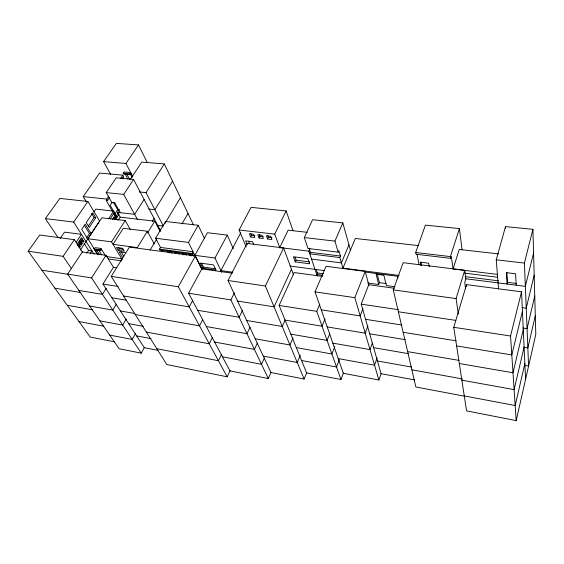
<?xml version="1.0" encoding="UTF-8"?>
<svg xmlns="http://www.w3.org/2000/svg" width="564" height="564" viewBox="0 0 564 564"><rect width="100%" height="100%" fill="white"/><g stroke="black" fill="none" stroke-linecap="round" stroke-linejoin="round"><path stroke-width="0.85" d="M525.592 379.262L521.524 291.814L466.52 284.63L453.759 327.296L466.562 410.888L516.194 420.624L535.8 334.318L532.924 229.315L505.499 226.615L496.249 259.821L498.562 288.937M535.292 315.741L527.848 347.917L523.554 347.234M524.865 363.597L515.186 405.537L464.271 395.935M524.097 347.1L514.121 389.611L461.853 380.171M534.75 296.065L527.065 328.65L522.757 328.015M523.286 329.686L512.993 372.769L459.307 363.526M534.178 275.176L526.233 308.177L521.975 307.584M522.433 311.293L511.802 354.939L456.614 345.929M533.572 252.975L525.352 286.364L465.434 278.715M516.194 420.624L510.54 336.024L521.524 291.814M524.52 365.387L528.588 366.071L524.407 263.085L532.924 229.315M506.902 272.694L507.537 282.331L507.085 284.03L506.331 272.652L515.566 273.78L516.18 285.194M458.306 314.049L456.093 298.589L464.722 270.276L403.14 262.69L393.27 289.882L415.865 386.989L464.186 396.111M450.657 258.333L450.403 256.578L459.413 228.582L425.397 225.121L415.675 252.517L416.006 254.244L450.657 258.333L451.299 256.331L453.075 268.908M369.004 285.708L365.197 271.404L326.055 266.293L315.022 291.856L343.321 373.297L378.874 380.009L381.179 373.389M377.14 357.879L374.545 365.176L338.21 358.591M372.388 343.025L369.998 349.581L332.845 343.159M367.911 325.95L365.211 333.176L327.205 326.93M367.784 283.008L378.705 284.503L379.403 282.663L377.267 274.118M322.467 276.395L294.175 272.539L279.109 305.434L306.626 372.903L340.966 379.509L343.455 372.931M362.962 308.586L360.163 315.896L321.276 309.847M339.359 359.698L336.525 367.016L301.571 360.516M414.484 379.889L381.067 373.706L361.235 304.158L368.743 284.721L394.391 288.253M334.804 346.634L331.9 353.981L296.311 347.607M378.874 380.009L354.841 297.658L365.197 271.404M329.686 333.916L327.071 340.388L290.82 334.149M293.534 274.837L283.593 247.956L247.081 243.451L228.025 280.519L270.946 372.522L304.116 379.029L306.788 372.515M325.047 318.886L322.03 326.182L285.088 320.105M348.954 244.854L341.396 262.894L311.547 259.08M300.288 355.221L297.228 362.476L263.296 356.117M340.966 379.509L316.764 311.335L319.823 304.095M343.053 268.499L339.817 257.572L340.466 256.042L338.865 250.635L338.217 252.171L307.986 248.484L304.313 237.571L312.583 219.72L342.834 222.907L350.568 250.649M293.068 337.801L289.952 344.985L255.217 338.795M338.217 252.171L334.938 241.117L342.834 222.907M316.15 269.331L317.356 272.934L316.707 274.414L322.735 275.232M232.213 273.202L201.82 268.887L188.602 293.224L229.978 370.893L268.295 378.557L271.087 372.212M285.074 320.14L282.247 326.471L246.672 320.479M309.178 248.505L310.454 252.327L309.777 253.821L339.817 257.572M264.41 357.907L261.527 364.316L222.47 356.8M317.264 276.071L308.889 251.163L309.932 248.851M257.325 343.109L254.427 349.391L214.602 342.038M291.454 269.225L274.076 306.844L237.627 301.091M295.254 261.915L293.393 256.768L307.888 258.615L309.657 263.797L295.254 261.915L296.065 260.145L295.014 257.205M249.979 327.374L246.969 333.712L206.361 326.563M202.046 269.338L195.419 255.978L129.424 247.088L111.228 276.388L166.761 364.506L227.172 376.815L230.147 370.534M304.116 379.029L265.397 285.997L283.593 247.956M242.541 310.249L239.136 317.236L197.703 310.306M221.462 354.544L218.444 360.734L156.799 348.7M279.92 248.04L274.71 234.138L286.145 210.936L251.043 207.362L239.087 230.006L246.193 246.933M267.611 239.009L266.363 235.773L270.678 236.281L271.911 239.524L267.611 239.009L268.485 237.247L267.865 235.632M268.295 378.557L230.887 299.9L234.434 292.843M212.388 337.505L209.237 343.765L146.309 332.055M259.073 237.994L257.797 234.772L262.07 235.273L263.332 238.501L259.073 237.994L259.962 236.238L259.32 234.631M250.62 236.986L249.309 233.771L253.546 234.272L254.836 237.486L250.62 236.986L251.516 235.244L250.867 233.637M202.716 319.668L199.508 325.844L135.247 314.508M240.708 232.833L220.884 270.579L232.735 272.257M214.976 258.016L227.285 235.089L207.446 232.713L194.869 255.316L214.976 258.016L221.694 272.306M192.895 300.027L189.215 306.879L123.572 295.98M202.807 268.252L200.248 263.071L213.516 264.911L215.998 270.121L202.807 268.252L203.428 267.11L201.609 263.402M113.646 267.604L106.025 255.295L82.323 251.925L67.631 274.132L119.11 348.728L141.226 353.149L144.539 347.184M227.172 376.815L178.309 286.773L195.419 255.978M193.424 256.127L192.127 253.483L193.099 251.748L188.461 242.407L198.211 225.269L165.633 221.497L155.558 238.227L160.507 247.434L193.099 251.748M135.6 333.402L132.166 339.422L109.705 335.101M126.265 319.005L122.712 325.083L99.884 320.867M181.925 223.901L188.009 213.488M201.905 269.493L193.607 252.771L192.634 254.505L160.049 250.141L159.506 249.133L160.507 247.434M150.066 250.085L156.32 239.679M116.381 304.151L112.814 310.08L89.62 305.998M164.702 223.823L180.445 197.654M147.514 232.988L154.74 221.187L120.202 217.161L118.341 220.038M152.294 221.448L154.113 218.494M147.359 231.247L137.334 247.589L113.026 244.325L123.262 228.279L147.359 231.247L154.212 243.845M106.159 288.394L102.458 294.38L78.875 290.432M172.549 181.143L154.867 209.709L148.79 209.047M158.061 350.378L144.264 347.671L102.965 284.044L113.442 267.265L116.903 267.787M118.313 250.395L116.572 247.49L122.578 248.308L124.299 251.22L118.313 250.395L119.335 248.773L118.468 247.321M144.095 199.444L134.641 214.327L117.474 212.374L119.399 209.434M141.226 353.149L91.594 277.918L106.025 255.295M157.37 225.353L163.356 226.065L146.005 192.627L164.321 163.92L141.761 162.108L130.263 179.486M122.205 259.609L111.552 241.864L125.208 220.552L101.837 217.789L87.921 238.727L98.044 254.801M100.068 249.796L100.935 248.456L95.126 247.659L94.258 248.992L100.068 249.796L100.646 250.733L101.513 249.394M119.011 214.355L117.136 217.239L116.332 215.836L118.214 212.945M114.936 213.883L117.65 209.745L113.505 202.441M90.071 253.744L91.953 250.867L88.618 250.402M112.49 219.445L114.316 216.647L115.958 219.495M114.95 215.674L115.585 214.701L110.149 205.218L111.989 202.448M86.687 253.292L88.59 250.395L84.459 243.937M110.276 218.895L114.443 212.536L113.632 211.119L95.802 209.103L93.913 211.888M137.545 219.629L123.706 194.39L133.569 179.415L116.226 177.822L106.222 192.606L111.919 202.617L114.781 202.927M108.514 218.895L113.632 211.119M86.482 238.043L89.493 233.531L91.185 233.75L85.206 224.127L81.695 229.315L87.744 238.917M123.213 173.134L129.939 173.726L130.721 172.549L124.002 171.957L123.213 173.134L123.742 174.128L130.46 174.727L131.243 173.55M80.257 250.183L99.631 221.046L87.885 201.454L59.855 198.408L45.367 218.592L58.198 237.768M78.579 246.405L80.032 244.226L81.738 244.459L79.799 247.363L78.798 245.819L80.744 242.915L81.738 244.459M80.821 243.049L82.14 241.082L83.839 241.307L82.09 243.937L81.096 242.386L82.852 239.763L83.839 241.307M77.754 243.655L78.727 242.203L80.44 242.435L78.495 245.347L77.487 243.789L79.439 240.884L80.44 242.435M79.961 240.37L80.842 239.051L82.548 239.284L80.793 241.907L79.792 240.356L81.554 237.726L82.548 239.284M95.732 217.753L89.246 227.426L86.25 222.583L92.806 212.889L95.732 217.753L94.047 217.549L91.53 213.389M112.44 211.31L106.166 200.389L107.562 200.544L109.508 197.64M122.134 178.802L123.587 176.631L122.797 175.157L99.609 173.07L83.232 196.589L86.405 201.856M76.098 242.316L81.463 234.349L64.543 232.135L60.094 238.572M88.477 225.833L94.047 217.549M83.232 196.589L106.723 199.078L108.669 196.173M120.365 178.781L122.797 175.157M74.37 239.679L39.741 235.012L28.2 251.22L63.097 256.338L74.37 239.679L82.767 252.616M138.49 144.927L116.367 143.376L103.586 161.621L125.948 163.454L138.49 144.927L147.31 162.629M45.367 218.592L73.68 222.082L87.885 201.454M139.209 191.95L146.005 192.627M106.222 192.606L123.706 194.39M117.65 209.745L118.743 209.864M307.338 232.333L288.133 230.168L279.744 247.568L308.889 251.163M498.534 253.892L459.23 249.457L453.082 268.943L497.406 274.407M418.269 245.587L355.285 238.466L342.947 268.133L399.136 275.465M114.619 215.631L116.332 215.836M239.087 230.006L274.71 234.138M304.313 237.571L334.938 241.117M496.249 259.821L524.407 263.085M115.761 217.077L117.136 217.239M415.675 252.517L450.403 256.578M251.516 235.244L254.886 235.639M259.962 236.238L263.36 236.64M268.485 237.247L271.926 237.655M310.454 252.327L340.466 256.042M464.736 273.152L497.638 277.255M465.173 276.621L498.632 280.858M507.537 282.331L516.61 283.481M155.558 238.227L188.461 242.407M296.065 260.145L309.608 261.9M365.387 272.074L397.535 276.282L397.916 277.989M87.921 238.727L111.552 241.864M289.952 266.039L324.547 270.649M159.506 249.133L192.127 253.483M317.356 272.934L323.376 273.744M379.403 282.663L386.199 283.586M119.335 248.773L123.608 249.358M394.983 286.724L386.368 285.546L383.887 275.281L376.132 274.259L378.705 284.503M125.152 252.665L119.173 251.84L122.663 257.67M393.27 289.882L456.093 298.589M94.844 249.922L100.646 250.733M203.428 267.11L215.786 268.845M106.173 256.507L121.669 258.721M108.175 258.918L121.422 260.829M315.022 291.856L354.841 297.658M228.025 280.519L265.397 285.997M361.235 304.158L398.494 309.707M398.36 311.779L455.811 320.394M453.759 327.296L510.54 336.024M111.228 276.388L178.309 286.773M279.109 305.434L316.764 311.335M365.557 319.316L401.977 325.026M67.631 274.132L91.594 277.918M188.602 293.224L230.887 299.9M41.905 270.184L67.609 274.245M102.965 284.044L118.25 286.498M403.14 332.316L456.198 340.839M369.695 333.81L405.297 339.669M54.912 288.183L80.814 292.547M111.883 297.778L126.512 300.245M407.638 351.633L459.096 360.41M373.65 347.685L408.547 353.67M120.449 310.976L134.867 313.513M67.271 305.286L92.729 309.826M377.436 360.967L411.579 367.065M411.875 369.822L462.586 378.952M128.691 323.673L143.327 326.352M79.038 321.565L103.854 326.218M136.622 335.897L151.053 338.633M114.436 341.819L90.24 337.075L28.2 251.22M63.097 256.338L71.332 268.464M77.127 244.325L78.135 245.876M78.445 246.348L79.446 247.892M73.68 222.082L94.125 254.301M93.645 248.28L97.184 253.892M96.162 249.309L99.334 254.364M84.424 225.396L89.493 233.531M98.552 249.88L101.71 254.942M100.935 248.456L105.553 255.908M121.063 251.678L123.671 256.056M113.625 217.232L114.859 219.361M113.484 213.121L117.446 220.002M106.723 199.078L107.562 200.544M117.474 212.374L120.393 217.5M125.208 220.552L130.263 229.499M114.612 202.561L120.308 212.698M103.586 161.621L110.685 174.502M122.621 177.272L123.453 178.816M161.875 249.972L162.7 251.502M124.933 173.705L127.746 178.992M126.674 173.811L129.882 179.853M167.254 250.599L168.016 252.03M168.678 250.902L169.813 253.053M133.569 179.415L160.472 230.584M130.517 174.205L132.11 177.23M170.793 251.072L171.928 253.229M129.939 173.726L130.46 174.727M154.74 221.187L160.268 231.677M125.948 163.454L132.836 176.574M174.346 251.551L175.467 253.701M175.749 251.847L176.497 253.285M178.28 252.742L179.028 254.181M181.862 253.222L182.602 254.667M182.884 252.806L183.991 254.97M185.457 253.708L186.191 255.154M188.707 253.469L189.8 255.64M190.082 253.765L191.168 255.936M164.321 163.92L193.466 224.895M198.211 225.269L204.57 238.734M227.285 235.089L233.27 248.731M247.279 244.861L245.622 240.884L252.566 241.73L253.539 244.127M248.428 241.195L249.415 243.585M286.145 210.936L293.047 230.746M417.022 254.019L418.974 264.368M420.829 265.559L420.194 262.161L428.64 263.184L429.232 266.596M421.075 262.239L421.703 265.644M465.554 288.521L464.771 282.409L465.808 278.961L464.722 270.276M459.413 228.582L462.078 249.866M466.52 284.63L466.738 286.371M505.499 226.615L505.612 228.357"/></g></svg>
